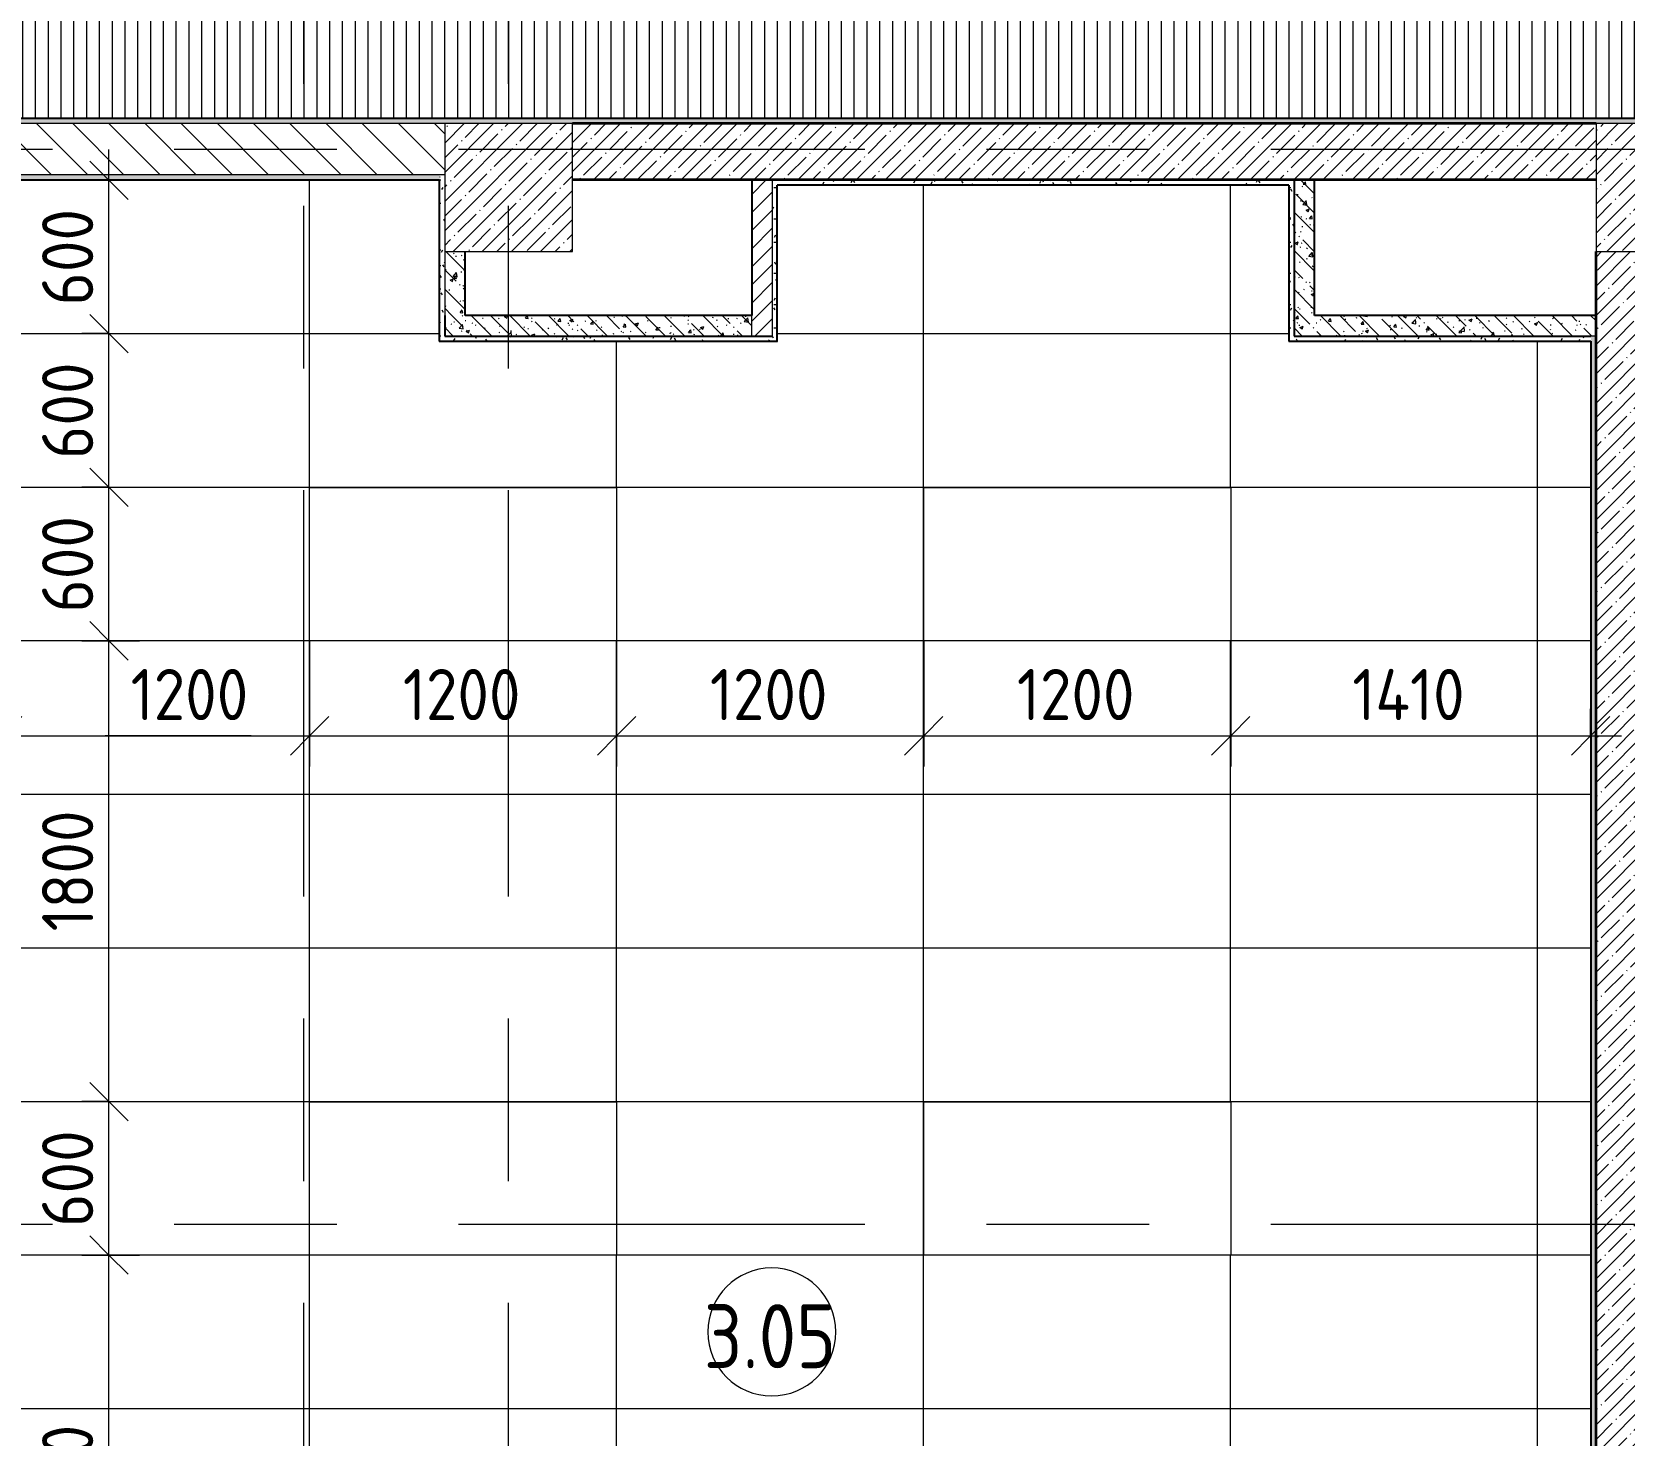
# Model space of a CAD drawing. Header units: millimetres. Extents: x 35378 to 237579, y -8553 to 29000.
# Drawn here: x 41296 to 47520, y 2776 to 8259 of the extents above; entities that cross this region are included whole.
import ezdxf

# ---------------------------------------------------------------- set-up
doc = ezdxf.new("R2010")
doc.units = ezdxf.units.MM
doc.linetypes.add('Осевая', pattern=[3175, 635, -476.25, 1587.5, -476.25])
for name, color, linetype, lineweight in [('A-ANNO-DIMS', 7, 'Continuous', 9), ('A-ANNO-DIMS-100', 7, 'Continuous', 9), ('A-AREA-IDEN', 7, 'Continuous', 9), ('A-CLNG', 7, 'Continuous', 9), ('A-CLNG-PATT', 7, 'Continuous', 9), ('A-WALL', 7, 'Continuous', 9), ('I-WALL', 7, 'Continuous', 9), ('S-COLS', 7, 'Continuous', 9), ('Оси-2', 7, 'Осевая', 9)]:
    doc.layers.add(name, color=color, linetype=linetype, lineweight=lineweight)
for name, color, linetype, lineweight, true_color in [('A-WALL-1', 7, 'Continuous', 35, 0x3c3c3c), ('A-WALL-3', 7, 'Continuous', 25, 0x3c3c3c), ('A-WALL-FNSH-2', 7, 'Continuous', 13, 0x3c3c3c)]:
    doc.layers.add(name, color=color, linetype=linetype, lineweight=lineweight, true_color=true_color)
doc.styles.add('GOST Common', font='GOST_Common.ttf', dxfattribs={"width": 0.9, "height": 250})
doc.styles.add('ISOCPEUR_1', font='isocpeur.ttf', dxfattribs={"width": 0.9, "height": 200})
doc.dimstyles.new('ISO-2_0_0_9К_Средний_округл2', dxfattribs={"dimscale": 304.8, "dimtxt": 199.196235, "dimasz": 0.492126, "dimexe": 0.393701, "dimexo": 0, "dimgap": 0, "dimtad": 1, "dimdec": 0, "dimrnd": 10, "dimzin": 0, "dimdsep": 46, "dimtxsty": 'ISOCPEUR_1', "dimblk1": 'OBLIQUE', "dimblk2": 'OBLIQUE', "dimsah": 1, "dimcen": 0.09, "dimdle": 0.393701, "dimazin": 0, "dimtfac": 1, "dimtdec": 4, "dimtix": 1, "dimtmove": 0, "dimatfit": 3, "dimfxl": 1, "dimtvp": 1, "dimtolj": 1, "dimtzin": 0, "dimarcsym": 2})
doc.dimstyles.new('ISO-2_0_0_9К_Средний_округл2_1', dxfattribs={"dimscale": 304.8, "dimtxt": 199.196235, "dimasz": 0.492126, "dimexe": 0.393701, "dimexo": 0, "dimgap": 0, "dimtad": 1, "dimdec": 0, "dimrnd": 10, "dimzin": 0, "dimdsep": 46, "dimtxsty": 'ISOCPEUR_1', "dimblk1": 'OBLIQUE', "dimblk2": 'OBLIQUE', "dimsah": 1, "dimcen": 0.09, "dimdle": 0.393701, "dimazin": 0, "dimtfac": 1, "dimtdec": 4, "dimtix": 1, "dimtmove": 1, "dimatfit": 3, "dimfxl": 1, "dimtvp": 1, "dimtolj": 1, "dimtzin": 0, "dimarcsym": 2})
pattern_1 = [(45, (0, 0), (-57.02463, 57.02463), []), (45, (57.025, 0), (-57.02463, 57.02463), [100.806, -20.161, 3.353, -16.808])]
pattern_2 = [(135, (0, 0), (-75.43415, -75.43415), [106.68, -17.78, 3.556, -17.78]), (135, (0, 75.39), (-75.43415, -75.43415), []), (50, (0, 0), (127.52922, -11.15758), [13.335, -146.685]), (355, (0, 0), (-24.66966, 133.74002), [10.668, -117.348]), (100.451, (10.63, -0.93), (102.85973, 122.58178), [11.333, -124.663]), (46.184, (0, 35.56), (189.75516, -29.43036), [20.002, -220.027]), (96.636, (15.81, 33.1), (166.1822, 173.1996), [17, -186.995]), (351.184, (0, 35.56), (166.1839, 173.1976), [16.002, -176.022]), (21, (17.78, 26.67), (106.13027, -71.58603), [13.335, -146.685]), (326, (17.78, 26.67), (43.26188, 128.93175), [10.668, -117.348]), (71.451, (26.62, 20.7), (149.39198, 57.34505), [11.333, -124.663]), (37.5, (0, 0), (2.16223, 59.188357), [3.353, -112.573, 3.353, -115.773, -117.793]), (37.5, (0, 0), (2.16223, 59.188357), [-235.052, 3.353, -114.44]), (7.5, (0, 0), (46.77386, 70.12615), [3.353, -64.567, 3.353, -109.906, -44.894]), (7.5, (0, 0), (46.77386, 70.12615), [-181.178, 3.353, -41.542]), (327.5, (-39.65, 0), (94.91367, -4.010093), [3.353, -41.097, 3.353, -135.331, -184.023]), (327.5, (-39.65, 0), (94.91367, -4.010093), [-183.134, 3.353, -180.67]), (317.5, (-57.43, 0), (103.69057, 17.79882), [3.353, -54.432, 3.353, -88.748, -130.683]), (317.5, (-57.43, 0), (103.69057, 17.79882), [-149.885, 3.353, -127.33])]
pattern_3 = [(0, (0, 0), (121.92, 30.48), [10.058, -81.382, 10.058, -81.382, -487.68]), (0, (0, 0), (121.92, 30.48), [-182.88, 10.058, -172.822, 10.058, -81.382, -213.36]), (0, (0, 0), (121.92, 30.48), [-457.2, 10.058, -50.902, 10.058, -142.342]), (120, (45.72, 15.24), (-87.356454, 90.345817), [10.058, -81.382, 10.058, -81.382, -487.68]), (120, (45.72, 15.24), (-87.356454, 90.345817), [-182.88, 10.058, -172.822, 10.058, -81.382, -213.36]), (120, (45.72, 15.24), (-87.356454, 90.345817), [-457.2, 10.058, -50.902, 10.058, -142.342]), (240, (60.96, 76.2), (-34.563546, -120.825817), [10.058, -81.382, 10.058, -81.382, -487.68]), (240, (60.96, 76.2), (-34.563546, -120.825817), [-182.88, 10.058, -172.822, 10.058, -81.382, -213.36]), (240, (60.96, 76.2), (-34.563546, -120.825817), [-457.2, 10.058, -50.902, 10.058, -142.342])]

# ---------------------------------------------------------------- blocks, each defined once
blk = doc.blocks.new('BSC_Колонна _Прямоугольная - 500х500-V1-План потолков с обозначением видов отделки и геометрии 1 этажа в осях 12-23')
at = {"layer": 'S-COLS'}
h = blk.add_hatch(dxfattribs=at)
h.set_pattern_fill('FP_2', color=256, style=0, pattern_type=2)
h.set_pattern_definition([(45, (-43160, -7650), (-57.02463, 57.02463), []), (45, (-43102.975, -7650), (-57.02463, 57.02463), [100.806, -20.161, 3.353, -16.808])])
h.paths.add_polyline_path([(-250, -250), (250, -250), (250, 250), (-250, 250)])
for p, q in [((250, 250), (-250, 250)), ((-250, 250), (-250, -250)), ((250, -250), (250, 250)), ((-250, -250), (250, -250))]:
    blk.add_line(p, q, dxfattribs=at)
blk = doc.blocks.new('BSC_Колонна _Прямоугольная - 500х500-V2-План потолков с обозначением видов отделки и геометрии 1 этажа в осях 12-23')
at = {"layer": 'S-COLS'}
h = blk.add_hatch(dxfattribs=at)
h.set_pattern_fill('FP_3', color=256, style=0, pattern_type=2)
h.set_pattern_definition([(45, (-47660, -7650), (-57.02463, 57.02463), []), (45, (-47602.975, -7650), (-57.02463, 57.02463), [100.806, -20.161, 3.353, -16.808])])
h.paths.add_polyline_path([(-250, -250), (250, -250), (250, 250), (-250, 250), (-250, 55)])
for p, q in [((250, 250), (-250, 250)), ((-250, 250), (-250, -250)), ((250, -250), (250, 250)), ((-250, -250), (250, -250))]:
    blk.add_line(p, q, dxfattribs=at)
blk = doc.blocks.new('Марка_Помещения - Номер-25198446-План потолков с обозначением видов отделки и геометрии 1 этажа в осях 12-23')
at = {"layer": 'A-AREA-IDEN'}
for start, end in [(360, 180), (180, 360)]:
    blk.add_arc((0, 0), 2.5, start, end, dxfattribs=at)
blk = doc.blocks.new('DIMBLOCK35-План потолков с обозначением видов отделки и геометрии 1 этажа в осях 12-23')
at = {"layer": 'A-ANNO-DIMS-100', "lineweight": 20}
for p, q in [((41597.6, 3479.5), (41522.6, 3554.5)), ((41597.6, 3479.5), (41672.6, 3404.5)), ((41597.6, 1679.5), (41522.6, 1754.5)), ((41597.6, 1679.5), (41672.6, 1604.5))]:
    blk.add_line(p, q, dxfattribs=at)
at = {"layer": 'A-ANNO-DIMS-100'}
for p, q in [((41491.5, 3479.5), (41717.6, 3479.5)), ((41597.6, 3479.5), (41491.5, 3479.5)), ((41597.6, 1679.5), (41597.6, 3479.5)), ((41491.5, 1679.5), (41717.6, 1679.5)), ((41597.6, 1679.5), (41491.5, 1679.5))]:
    blk.add_line(p, q, dxfattribs=at)
at = {"layer": 'A-ANNO-DIMS-100', "color": 0, "insert": (41336.3, 2343.9), "char_height": 200, "width": 565.411, "attachment_point": 1, "rotation": 90, "line_spacing_factor": 1.149209, "style": 'ISOCPEUR_1'}
blk.add_mtext('1800', dxfattribs=at)
blk = doc.blocks.new('_Oblique')
at = {"color": 0, "linetype": 'ByBlock', "lineweight": -2}
blk.add_line((-0.5, -0.5), (0.5, 0.5), dxfattribs=at)
blk = doc.blocks.new('DIMBLOCK36-План потолков с обозначением видов отделки и геометрии 1 этажа в осях 12-23')
at = {"layer": 'A-ANNO-DIMS-100', "lineweight": 20}
for p, q in [((41597.6, 4079.5), (41522.6, 4154.5)), ((41597.6, 4079.5), (41672.6, 4004.5)), ((41597.6, 3479.5), (41522.6, 3554.5)), ((41597.6, 3479.5), (41672.6, 3404.5))]:
    blk.add_line(p, q, dxfattribs=at)
at = {"layer": 'A-ANNO-DIMS-100'}
for p, q in [((41491.5, 4079.5), (41717.6, 4079.5)), ((41597.6, 4079.5), (41491.5, 4079.5)), ((41597.6, 3479.5), (41597.6, 4079.5)), ((41491.5, 3479.5), (41717.6, 3479.5)), ((41597.6, 3479.5), (41491.5, 3479.5))]:
    blk.add_line(p, q, dxfattribs=at)
at = {"layer": 'A-ANNO-DIMS-100', "color": 0, "insert": (41336.3, 3589.9), "char_height": 200, "width": 455.087, "attachment_point": 1, "rotation": 90, "line_spacing_factor": 1.149209, "style": 'ISOCPEUR_1'}
blk.add_mtext('600', dxfattribs=at)
blk = doc.blocks.new('DIMBLOCK37-План потолков с обозначением видов отделки и геометрии 1 этажа в осях 12-23')
at = {"layer": 'A-ANNO-DIMS-100', "lineweight": 20}
for p, q in [((41597.6, 5879.5), (41522.6, 5954.5)), ((41597.6, 5879.5), (41672.6, 5804.5)), ((41597.6, 4079.5), (41522.6, 4154.5)), ((41597.6, 4079.5), (41672.6, 4004.5))]:
    blk.add_line(p, q, dxfattribs=at)
at = {"layer": 'A-ANNO-DIMS-100'}
for p, q in [((41491.5, 5879.5), (41717.6, 5879.5)), ((41597.6, 5879.5), (41491.5, 5879.5)), ((41597.6, 4079.5), (41597.6, 5879.5)), ((41491.5, 4079.5), (41717.6, 4079.5)), ((41597.6, 4079.5), (41491.5, 4079.5))]:
    blk.add_line(p, q, dxfattribs=at)
at = {"layer": 'A-ANNO-DIMS-100', "color": 0, "insert": (41336.3, 4743.9), "char_height": 200, "width": 565.411, "attachment_point": 1, "rotation": 90, "line_spacing_factor": 1.149209, "style": 'ISOCPEUR_1'}
blk.add_mtext('1800', dxfattribs=at)
blk = doc.blocks.new('DIMBLOCK38-План потолков с обозначением видов отделки и геометрии 1 этажа в осях 12-23')
at = {"layer": 'A-ANNO-DIMS-100', "lineweight": 20}
for p, q in [((41597.6, 6479.5), (41522.6, 6554.5)), ((41597.6, 6479.5), (41672.6, 6404.5)), ((41597.6, 5879.5), (41522.6, 5954.5)), ((41597.6, 5879.5), (41672.6, 5804.5))]:
    blk.add_line(p, q, dxfattribs=at)
at = {"layer": 'A-ANNO-DIMS-100'}
for p, q in [((41491.5, 6479.5), (41717.6, 6479.5)), ((41597.6, 6479.5), (41491.5, 6479.5)), ((41597.6, 5879.5), (41597.6, 6479.5)), ((41491.5, 5879.5), (41717.6, 5879.5)), ((41597.6, 5879.5), (41491.5, 5879.5))]:
    blk.add_line(p, q, dxfattribs=at)
at = {"layer": 'A-ANNO-DIMS-100', "color": 0, "insert": (41336.3, 5989.9), "char_height": 200, "width": 455.087, "attachment_point": 1, "rotation": 90, "line_spacing_factor": 1.149209, "style": 'ISOCPEUR_1'}
blk.add_mtext('600', dxfattribs=at)
blk = doc.blocks.new('DIMBLOCK39-План потолков с обозначением видов отделки и геометрии 1 этажа в осях 12-23')
at = {"layer": 'A-ANNO-DIMS-100', "lineweight": 20}
for p, q in [((41597.6, 7079.5), (41522.6, 7154.5)), ((41597.6, 7079.5), (41672.6, 7004.5)), ((41597.6, 6479.5), (41522.6, 6554.5)), ((41597.6, 6479.5), (41672.6, 6404.5))]:
    blk.add_line(p, q, dxfattribs=at)
at = {"layer": 'A-ANNO-DIMS-100'}
for p, q in [((41491.5, 7079.5), (41717.6, 7079.5)), ((41597.6, 7079.5), (41491.5, 7079.5)), ((41597.6, 6479.5), (41597.6, 7079.5)), ((41491.5, 6479.5), (41717.6, 6479.5)), ((41597.6, 6479.5), (41491.5, 6479.5))]:
    blk.add_line(p, q, dxfattribs=at)
at = {"layer": 'A-ANNO-DIMS-100', "color": 0, "insert": (41336.3, 6589.9), "char_height": 200, "width": 455.087, "attachment_point": 1, "rotation": 90, "line_spacing_factor": 1.149209, "style": 'ISOCPEUR_1'}
blk.add_mtext('600', dxfattribs=at)
blk = doc.blocks.new('DIMBLOCK40-План потолков с обозначением видов отделки и геометрии 1 этажа в осях 12-23')
at = {"layer": 'A-ANNO-DIMS-100'}
for p, q in [((41597.6, 7079.5), (41597.6, 7799)), ((41491.5, 7679), (41717.6, 7679)), ((41597.6, 7679), (41491.5, 7679)), ((41491.5, 7079.5), (41717.6, 7079.5)), ((41597.6, 7079.5), (41491.5, 7079.5))]:
    blk.add_line(p, q, dxfattribs=at)
at = {"layer": 'A-ANNO-DIMS-100', "lineweight": 20}
for p, q in [((41597.6, 7679), (41522.6, 7754)), ((41597.6, 7679), (41672.6, 7604)), ((41597.6, 7079.5), (41522.6, 7154.5)), ((41597.6, 7079.5), (41672.6, 7004.5))]:
    blk.add_line(p, q, dxfattribs=at)
at = {"layer": 'A-ANNO-DIMS-100', "color": 0, "insert": (41336.3, 7189.6), "char_height": 200, "width": 455.087, "attachment_point": 1, "rotation": 90, "line_spacing_factor": 1.149209, "style": 'ISOCPEUR_1'}
blk.add_mtext('600', dxfattribs=at)
blk = doc.blocks.new('DIMBLOCK68-План потолков с обозначением видов отделки и геометрии 1 этажа в осях 12-23')
at = {"layer": 'A-ANNO-DIMS-100'}
for p, q in [((41182.1, 5878.9), (41182.1, 5388.2)), ((41182.1, 5508.2), (41182.1, 5878.9)), ((42382.1, 5878.9), (42382.1, 5388.2)), ((42382.1, 5508.2), (42382.1, 5878.9)), ((41182.1, 5508.2), (42382.1, 5508.2)), ((41582.5, 5508.2), (41782.1, 5508.2)), ((42153.6, 5508.2), (41582.5, 5508.2))]:
    blk.add_line(p, q, dxfattribs=at)
at = {"layer": 'A-ANNO-DIMS-100', "lineweight": 20}
for p, q in [((41182.1, 5508.2), (41257.1, 5583.2)), ((42382.1, 5508.2), (42457.1, 5583.2)), ((41182.1, 5508.2), (41107.1, 5433.2)), ((42382.1, 5508.2), (42307.1, 5433.2))]:
    blk.add_line(p, q, dxfattribs=at)
at = {"layer": 'A-ANNO-DIMS-100', "color": 0, "insert": (41682.5, 5769.5), "char_height": 200, "width": 565.411, "attachment_point": 1, "line_spacing_factor": 1.149209, "style": 'ISOCPEUR_1'}
blk.add_mtext('1200', dxfattribs=at)
blk = doc.blocks.new('DIMBLOCK69-План потолков с обозначением видов отделки и геометрии 1 этажа в осях 12-23')
at = {"layer": 'A-ANNO-DIMS-100'}
for p, q in [((42382.1, 5878.9), (42382.1, 5388.2)), ((42382.1, 5508.2), (42382.1, 5878.9)), ((43582.1, 5878.9), (43582.1, 5388.2)), ((43582.1, 5508.2), (43582.1, 5878.9)), ((42382.1, 5508.2), (43582.1, 5508.2))]:
    blk.add_line(p, q, dxfattribs=at)
at = {"layer": 'A-ANNO-DIMS-100', "lineweight": 20}
for p, q in [((42382.1, 5508.2), (42457.1, 5583.2)), ((43582.1, 5508.2), (43657.1, 5583.2)), ((42382.1, 5508.2), (42307.1, 5433.2)), ((43582.1, 5508.2), (43507.1, 5433.2))]:
    blk.add_line(p, q, dxfattribs=at)
at = {"layer": 'A-ANNO-DIMS-100', "color": 0, "insert": (42746.5, 5769.5), "char_height": 200, "width": 565.411, "attachment_point": 1, "line_spacing_factor": 1.149209, "style": 'ISOCPEUR_1'}
blk.add_mtext('1200', dxfattribs=at)
blk = doc.blocks.new('DIMBLOCK70-План потолков с обозначением видов отделки и геометрии 1 этажа в осях 12-23')
at = {"layer": 'A-ANNO-DIMS-100'}
for p, q in [((43582.1, 5878.9), (43582.1, 5388.2)), ((43582.1, 5508.2), (43582.1, 5878.9)), ((44782.1, 5878.9), (44782.1, 5388.2)), ((44782.1, 5508.2), (44782.1, 5878.9)), ((43582.1, 5508.2), (44782.1, 5508.2))]:
    blk.add_line(p, q, dxfattribs=at)
at = {"layer": 'A-ANNO-DIMS-100', "lineweight": 20}
for p, q in [((43582.1, 5508.2), (43657.1, 5583.2)), ((44782.1, 5508.2), (44857.1, 5583.2)), ((43582.1, 5508.2), (43507.1, 5433.2)), ((44782.1, 5508.2), (44707.1, 5433.2))]:
    blk.add_line(p, q, dxfattribs=at)
at = {"layer": 'A-ANNO-DIMS-100', "color": 0, "insert": (43946.5, 5769.5), "char_height": 200, "width": 565.411, "attachment_point": 1, "line_spacing_factor": 1.149209, "style": 'ISOCPEUR_1'}
blk.add_mtext('1200', dxfattribs=at)
blk = doc.blocks.new('DIMBLOCK71-План потолков с обозначением видов отделки и геометрии 1 этажа в осях 12-23')
at = {"layer": 'A-ANNO-DIMS-100'}
for p, q in [((44782.1, 5878.9), (44782.1, 5388.2)), ((44782.1, 5508.2), (44782.1, 5878.9)), ((45982.1, 5878.9), (45982.1, 5388.2)), ((45982.1, 5508.2), (45982.1, 5878.9)), ((44782.1, 5508.2), (45982.1, 5508.2))]:
    blk.add_line(p, q, dxfattribs=at)
at = {"layer": 'A-ANNO-DIMS-100', "lineweight": 20}
for p, q in [((44782.1, 5508.2), (44857.1, 5583.2)), ((45982.1, 5508.2), (46057.1, 5583.2)), ((44782.1, 5508.2), (44707.1, 5433.2)), ((45982.1, 5508.2), (45907.1, 5433.2))]:
    blk.add_line(p, q, dxfattribs=at)
at = {"layer": 'A-ANNO-DIMS-100', "color": 0, "insert": (45146.5, 5769.5), "char_height": 200, "width": 565.411, "attachment_point": 1, "line_spacing_factor": 1.149209, "style": 'ISOCPEUR_1'}
blk.add_mtext('1200', dxfattribs=at)
blk = doc.blocks.new('DIMBLOCK72-План потолков с обозначением видов отделки и геометрии 1 этажа в осях 12-23')
at = {"layer": 'A-ANNO-DIMS-100'}
for p, q in [((45982.1, 5878.9), (45982.1, 5388.2)), ((45982.1, 5508.2), (45982.1, 5878.9)), ((47389, 5614.3), (47389, 5388.2)), ((47389, 5508.2), (47389, 5614.3)), ((45982.1, 5508.2), (47509, 5508.2))]:
    blk.add_line(p, q, dxfattribs=at)
at = {"layer": 'A-ANNO-DIMS-100', "lineweight": 20}
for p, q in [((45982.1, 5508.2), (46057.1, 5583.2)), ((47389, 5508.2), (47464, 5583.2)), ((45982.1, 5508.2), (45907.1, 5433.2)), ((47389, 5508.2), (47314, 5433.2))]:
    blk.add_line(p, q, dxfattribs=at)
at = {"layer": 'A-ANNO-DIMS-100', "color": 0, "insert": (46457.6, 5769.5), "char_height": 200, "width": 547.024, "attachment_point": 1, "line_spacing_factor": 1.149209, "style": 'ISOCPEUR_1'}
blk.add_mtext('1410', dxfattribs=at)

msp = doc.modelspace()

# ---------------------------------------------------------------- hatches: boundary and pattern name
at = {"layer": 'A-CLNG-PATT'}
h = msp.add_hatch(dxfattribs=at)
h.set_pattern_fill('FP_65', color=256, style=0, pattern_type=2)
h.set_pattern_definition([(90, (69761, -2785.95), (-50, 3e-15), [])])
h.paths.add_polyline_path([(74079, 7921), (74079, 8301), (75459, 8301), (75459, 10879.5), (61939, 10879.5), (61939, 11349), (61381, 11349), (61381, 10879), (42401, 10879), (42401, 10209), (38761, 10209), (38761.8, 8320), (38798.1, 8184.8), (38761, 8184.7), (38761, 7921), (39026.8, 7921), (39026.7, 7956.4), (39162, 7921), (73497.9, 7921)])
h = msp.add_hatch(dxfattribs=at)
h.set_pattern_fill('FP_58', color=256, style=0, pattern_type=2)
h.set_pattern_definition([(180, (38781, 5879.5), (-7e-14, -600), []), (270, (38781, 5879.5), (1200, 7e-14), [])])
h.paths.add_polyline_path([(47389, 420), (47389, 7049), (46209, 7049), (46209, 7659), (44211, 7659), (44211, 7049), (42889, 7049), (42889, 7679), (40348.2, 7679), (40381, 7670.2), (40245.8, 7633.9), (40245.7, 7679), (39061, 7679), (39061, 7379), (38781, 7379), (38781, 420), (47075.4, 420)])
h.paths.add_polyline_path([(44782.1, 1078.9), (44782.1, 1678.9), (45982.1, 1678.9), (45982.1, 1078.9)])
h.paths.add_polyline_path([(43582.1, 1078.9), (42382.1, 1078.9), (42382.1, 1678.9), (43582.1, 1678.9)])
h.paths.add_polyline_path([(41182.1, 1078.9), (39982.1, 1078.9), (39982.1, 1678.9), (41182.1, 1678.9)])
h.paths.add_polyline_path([(44782.1, 3478.9), (44782.1, 4078.9), (45982.1, 4078.9), (45982.1, 3478.9)])
h.paths.add_polyline_path([(42382.1, 3478.9), (42382.1, 4078.9), (43582.1, 4078.9), (43582.1, 3478.9)])
h.paths.add_polyline_path([(39982.1, 3478.9), (39982.1, 4078.9), (41182.1, 4078.9), (41182.1, 3478.9)])
h.paths.add_polyline_path([(44782.1, 5878.9), (44782.1, 6478.9), (45982.1, 6478.9), (45982.1, 5878.9)])
h.paths.add_polyline_path([(42382.1, 5878.9), (42382.1, 6478.9), (43582.1, 6478.9), (43582.1, 5878.9)])
h.paths.add_polyline_path([(41182.1, 5878.9), (39982.1, 5878.9), (39982.1, 6478.9), (41182.1, 6478.9)])
h.paths.add_polyline_path([(39981.2, 7270), (39944.9, 7405.2), (40017.4, 7405.3)])
at = {"layer": 'I-WALL'}
h = msp.add_hatch(dxfattribs=at)
h.set_pattern_fill('FP_57', color=256, style=0, pattern_type=2)
h.set_pattern_definition(pattern_3)
h.paths.add_polyline_path([(70562.1, 7900), (74100, 7900), (74100, 7920), (39157.8, 7919.1), (39086.7, 7900), (67626.2, 7900)])
h.paths.add_polyline_path([(38761, 7900), (39026.8, 7900), (39026.7, 7920), (38760, 7920), (38760, 7900)])
h = msp.add_hatch(dxfattribs=at)
h.set_pattern_fill('FP_21', color=256, style=0, pattern_type=2)
h.set_pattern_definition([(135, (0, 0), (-70.71068, -70.71068), [])])
h.paths.add_polyline_path([(39735.7, 7700), (40245.8, 7700), (40245.7, 7706.4), (40269.7, 7700), (42910, 7700), (42910, 7900), (39086.7, 7900), (39040, 7887.5), (39040, 7700), (39060, 7700)])
h = msp.add_hatch(dxfattribs=at)
h.set_pattern_fill('FP_17', color=256, style=0, pattern_type=2)
h.set_pattern_definition(pattern_1)
h.paths.add_polyline_path([(44139.5, 7680), (47410, 7680), (47410, 7900), (43410, 7900), (43410, 7680), (44110, 7680)])
h = msp.add_hatch(dxfattribs=at)
h.set_pattern_fill('FP_57', color=256, style=0, pattern_type=2)
h.set_pattern_definition(pattern_3)
h.paths.add_polyline_path([(41203.7, 7680), (42890, 7680), (42890, 7700), (40269.7, 7700), (40344.5, 7680), (40381, 7680)])
h.paths.add_polyline_path([(39061, 7680), (40245.8, 7680), (40245.7, 7700), (39060, 7700), (39060, 7680)])
h = msp.add_hatch(dxfattribs=at)
h.set_pattern_fill('FP_57', color=256, style=0, pattern_type=2)
h.set_pattern_definition(pattern_3)
h.paths.add_polyline_path([(42910, 7070), (42910, 7700), (42890, 7700), (42890, 7070)])
h = msp.add_hatch(dxfattribs=at)
h.set_pattern_fill('FP_33', color=256, style=0, pattern_type=2)
h.set_pattern_definition([(45, (0, 0), (-35.35534, 35.35534), [])])
h.paths.add_polyline_path([(44110, 7070), (44190, 7070), (44190, 7680), (44110, 7680), (44110, 7150)])
h = msp.add_hatch(dxfattribs=at)
h.set_pattern_fill('FP_57', color=256, style=0, pattern_type=2)
h.set_pattern_definition(pattern_3)
h.paths.add_polyline_path([(44190, 7660), (46210, 7660), (46210, 7680), (44190, 7680)])
h = msp.add_hatch(dxfattribs=at)
h.set_pattern_fill('FP_57', color=256, style=0, pattern_type=2)
h.set_pattern_definition(pattern_3)
h.paths.add_polyline_path([(44210, 7050), (44210, 7660), (44190, 7660), (44190, 7050)])
h = msp.add_hatch(dxfattribs=at)
h.set_pattern_fill('FP_57', color=256, style=0, pattern_type=2)
h.set_pattern_definition(pattern_3)
h.paths.add_polyline_path([(46210, 7070), (46230, 7070), (46230, 7680), (46210, 7680), (46210, 7659)])
h = msp.add_hatch(dxfattribs=at)
h.set_pattern_fill('FP_24', color=256, style=0, pattern_type=2)
h.set_pattern_definition(pattern_2)
h.paths.add_polyline_path([(46310, 7070), (46310, 7680), (46230, 7680), (46230, 7070)])
h = msp.add_hatch(dxfattribs=at)
h.set_pattern_fill('FP_24', color=256, style=0, pattern_type=2)
h.set_pattern_definition(pattern_2)
h.paths.add_polyline_path([(42990, 7150), (42990, 7400), (42910, 7400), (42910, 7150)])
h = msp.add_hatch(dxfattribs=at)
h.set_pattern_fill('FP_17', color=256, style=0, pattern_type=2)
h.set_pattern_definition(pattern_1)
h.paths.add_polyline_path([(47630, 400), (47630, 7400), (47410, 7400), (47410, 400)])
h = msp.add_hatch(dxfattribs=at)
h.set_pattern_fill('FP_24', color=256, style=0, pattern_type=2)
h.set_pattern_definition(pattern_2)
h.paths.add_polyline_path([(42910, 7070), (44110, 7070), (44110, 7150), (42910, 7150)])
h = msp.add_hatch(dxfattribs=at)
h.set_pattern_fill('FP_24', color=256, style=0, pattern_type=2)
h.set_pattern_definition(pattern_2)
h.paths.add_polyline_path([(47410, 7070), (47410, 7150), (46310, 7150), (46310, 7070), (47390, 7070)])
h = msp.add_hatch(dxfattribs=at)
h.set_pattern_fill('FP_57', color=256, style=0, pattern_type=2)
h.set_pattern_definition(pattern_3)
h.paths.add_polyline_path([(44139.5, 7050), (44190, 7050), (44190, 7070), (42890, 7070), (42890, 7050)])
h = msp.add_hatch(dxfattribs=at)
h.set_pattern_fill('FP_57', color=256, style=0, pattern_type=2)
h.set_pattern_definition(pattern_3)
h.paths.add_polyline_path([(47390, 7050), (47390, 7070), (46210, 7070), (46210, 7050), (47075.4, 7050)])
h = msp.add_hatch(dxfattribs=at)
h.set_pattern_fill('FP_57', color=256, style=0, pattern_type=2)
h.set_pattern_definition(pattern_3)
h.paths.add_polyline_path([(47390, 140), (47410, 140), (47410, 7070), (47390, 7070), (47390, 141)])

# ---------------------------------------------------------------- linework, layer by layer
at = {"layer": 'A-CLNG'}
for p, q in [((39159.1, 7921), (74079, 7921)), ((42382.1, 5878.9), (42382.1, 6478.9)), ((42382.1, 6478.9), (43582.1, 6478.9)), ((43582.1, 6478.9), (43582.1, 5878.9)), ((44782.1, 5878.9), (44782.1, 6478.9)), ((44782.1, 6478.9), (45982.1, 6478.9)), ((45982.1, 6478.9), (45982.1, 5878.9)), ((43582.1, 5878.9), (42382.1, 5878.9)), ((45982.1, 5878.9), (44782.1, 5878.9)), ((42382.1, 3478.9), (42382.1, 4078.9)), ((42382.1, 4078.9), (43582.1, 4078.9)), ((43582.1, 4078.9), (43582.1, 3478.9)), ((44782.1, 3478.9), (44782.1, 4078.9)), ((44782.1, 4078.9), (45982.1, 4078.9)), ((45982.1, 4078.9), (45982.1, 3478.9)), ((43582.1, 3478.9), (42382.1, 3478.9)), ((45982.1, 3478.9), (44782.1, 3478.9))]:
    msp.add_line(p, q, dxfattribs=at)
at = {"layer": 'A-WALL'}
for p, q in [((42910, 7900), (39086.7, 7900)), ((42910, 7700), (40269.7, 7700)), ((42890, 7679), (42889, 7679)), ((44190, 7680), (44190, 7070)), ((44211, 7660), (44211, 7659)), ((46210, 7659), (46209, 7659)), ((42910, 7400), (42910, 7150)), ((44110, 7070), (44110, 7150)), ((47410, 7070), (47390, 7070))]:
    msp.add_line(p, q, dxfattribs=at)
at = {"layer": 'A-WALL-1'}
for p, q in [((47410, 7900), (43410, 7900)), ((47410, 7680), (43410, 7680)), ((47410, 400), (47410, 7400))]:
    msp.add_line(p, q, dxfattribs=at)
at = {"layer": 'A-WALL-3'}
for p, q in [((74080, 7920), (39161.1, 7920)), ((40344.5, 7680), (42890, 7680)), ((42890, 7050), (42890, 7680)), ((44110, 7680), (44110, 7150)), ((44210, 7050), (44210, 7660)), ((46210, 7660), (44210, 7660)), ((46210, 7660), (46210, 7050)), ((46230, 7680), (46230, 7070)), ((46310, 7150), (46310, 7680)), ((42990, 7150), (42990, 7400)), ((42910, 7150), (42910, 7070)), ((44110, 7150), (42990, 7150)), ((47410, 7150), (46310, 7150)), ((42890, 7050), (44210, 7050)), ((42910, 7070), (44190, 7070)), ((46210, 7050), (47390, 7050)), ((46230, 7070), (47390, 7070)), ((47390, 7050), (47390, 140))]:
    msp.add_line(p, q, dxfattribs=at)
at = {"layer": 'A-WALL-FNSH-2'}
for p, q in [((40348.2, 7679), (42889, 7679)), ((42889, 7679), (42889, 7049)), ((44211, 7049), (44211, 7659)), ((44211, 7659), (46209, 7659)), ((46209, 7659), (46209, 7049)), ((42889, 7049), (44211, 7049)), ((46209, 7049), (47389, 7049)), ((47389, 7049), (47389, 141))]:
    msp.add_line(p, q, dxfattribs=at)
at = {"layer": 'I-WALL'}
msp.add_line((42130, 7920), (42130, 7921), dxfattribs=at)
at = {"layer": 'Оси-2'}
for p, q in [((42360, 593.7), (42360, 24898.1)), ((43160, 593.7), (43160, 24898.1)), ((38678.1, 7800), (82214, 7800)), ((38678.1, 3600), (82214, 3600))]:
    msp.add_line(p, q, dxfattribs=at)

# ---------------------------------------------------------------- block references
at = {"layer": 'A-AREA-IDEN', "xscale": 99.99999999999993, "yscale": 99.99999999999993, "zscale": 99.99999999999993}
msp.add_blockref('Марка_Помещения - Номер-25198446-План потолков с обозначением видов отделки и геометрии 1 этажа в осях 12-23', (44188.4, 3179.2), dxfattribs=at)
at = {"layer": 'S-COLS'}
for name, p in [('BSC_Колонна _Прямоугольная - 500х500-V1-План потолков с обозначением видов отделки и геометрии 1 этажа в осях 12-23', (43160, 7650)), ('BSC_Колонна _Прямоугольная - 500х500-V2-План потолков с обозначением видов отделки и геометрии 1 этажа в осях 12-23', (47660, 7650))]:
    msp.add_blockref(name, p, dxfattribs=at)

# ---------------------------------------------------------------- texts
at = {"layer": 'A-AREA-IDEN', "insert": (43922.7, 3287.7), "char_height": 250, "width": 663.797, "attachment_point": 1, "style": 'GOST Common'}
msp.add_mtext('3.05', dxfattribs=at)

# ---------------------------------------------------------------- dimensions: what is measured, and where the dimension line sits
at = {"layer": 'A-ANNO-DIMS'}
for base, p1, p2, override, picture, middle in [((41597.5519835, 7679.0000053), (41491.4859663, 7079.5000053), (41491.4859663, 7679.0000053), {"dimpost": '<>', "dimfxl": 599.5}, 'DIMBLOCK40-План потолков с обозначением видов отделки и геометрии 1 этажа в осях 12-23', (41497.5519835, 7379.2500053)), ((41597.6, 7079.5), (41491.5, 6479.5), (41491.5, 7079.5), {"dimpost": '<>', "dimfxl": 600}, 'DIMBLOCK39-План потолков с обозначением видов отделки и геометрии 1 этажа в осях 12-23', (41497.6, 6779.5)), ((41597.6, 6479.5), (41491.5, 5879.5), (41491.5, 6479.5), {"dimpost": '<>', "dimfxl": 600}, 'DIMBLOCK38-План потолков с обозначением видов отделки и геометрии 1 этажа в осях 12-23', (41497.6, 6179.5)), ((41597.6, 5879.5), (41491.5, 4079.5), (41491.5, 5879.5), {"dimpost": '<>', "dimfxl": 1800}, 'DIMBLOCK37-План потолков с обозначением видов отделки и геометрии 1 этажа в осях 12-23', (41497.6, 4979.5)), ((41597.6, 4079.5), (41491.5, 3479.5), (41491.5, 4079.5), {"dimpost": '<>', "dimfxl": 600}, 'DIMBLOCK36-План потолков с обозначением видов отделки и геометрии 1 этажа в осях 12-23', (41497.6, 3779.5)), ((41597.6, 3479.5), (41491.5, 1679.5), (41491.5, 3479.5), {"dimpost": '<>', "dimfxl": 1800}, 'DIMBLOCK35-План потолков с обозначением видов отделки и геометрии 1 этажа в осях 12-23', (41497.6, 2579.5))]:
    dim = msp.add_linear_dim(base=base, p1=p1, p2=p2, angle=90, dimstyle='ISO-2_0_0_9К_Средний_округл2', override=override, dxfattribs=at)
    dim.commit()
    dim.dimension.update_dxf_attribs({"geometry": picture, "text_midpoint": middle})
dim = msp.add_linear_dim(base=(42382.1, 5508.2), p1=(41182.1, 5878.9), p2=(42382.1, 5878.9), dimstyle='ISO-2_0_0_9К_Средний_округл2_1', override={"dimpost": '<>', "dimfxl": 1200}, dxfattribs=at)
dim.commit()
dim.dimension.update_dxf_attribs({"geometry": 'DIMBLOCK68-План потолков с обозначением видов отделки и геометрии 1 этажа в осях 12-23', "text_midpoint": (41965.2, 5636.2), "dimtype": 160})
for base, p1, p2, override, picture, middle in [((43582.1, 5508.2), (42382.1, 5878.9), (43582.1, 5878.9), {"dimpost": '<>', "dimfxl": 1200}, 'DIMBLOCK69-План потолков с обозначением видов отделки и геометрии 1 этажа в осях 12-23', (42982.1, 5608.2)), ((44782.1, 5508.2), (43582.1, 5878.9), (44782.1, 5878.9), {"dimpost": '<>', "dimfxl": 1200}, 'DIMBLOCK70-План потолков с обозначением видов отделки и геометрии 1 этажа в осях 12-23', (44182.1, 5608.2)), ((45982.1, 5508.2), (44782.1, 5878.9), (45982.1, 5878.9), {"dimpost": '<>', "dimfxl": 1200}, 'DIMBLOCK71-План потолков с обозначением видов отделки и геометрии 1 этажа в осях 12-23', (45382.1, 5608.2)), ((47389, 5508.2), (45982.1, 5878.9), (47389, 5614.3), {"dimpost": '<>', "dimfxl": 1431.611039}, 'DIMBLOCK72-План потолков с обозначением видов отделки и геометрии 1 этажа в осях 12-23', (46685.5, 5608.2))]:
    dim = msp.add_linear_dim(base=base, p1=p1, p2=p2, dimstyle='ISO-2_0_0_9К_Средний_округл2', override=override, dxfattribs=at)
    dim.commit()
    dim.dimension.update_dxf_attribs({"geometry": picture, "text_midpoint": middle})

doc.saveas('drawing.dxf')
